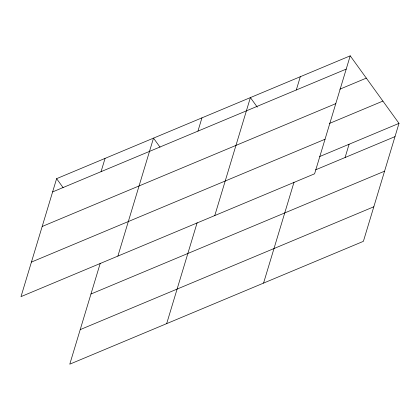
<?xml version="1.0" encoding="UTF-8"?>
<svg xmlns="http://www.w3.org/2000/svg" width="420" height="420" viewBox="0 0 420 420"><rect width="100%" height="100%" fill="white"/><g stroke="black" fill="none" stroke-linecap="round" stroke-linejoin="round"><path stroke-width="0.63" d="M350.217 55.834L56.616 178.663L21 296.63L314.601 173.796L350.217 55.834L399 123.37L363.384 241.337L69.783 364.166L100.254 263.235M101.057 171.659L105.063 158.398M117.889 256.095L153.505 138.128L160.02 147.152M197.946 131.124L201.952 117.863M166.672 323.636L197.143 222.7M214.778 215.56L250.394 97.592L257.292 107.147M296.305 89.975L300.305 76.713M263.56 283.101L294.031 182.165M345.082 157.516L349.088 144.249M52.61 191.929L346.217 69.095M339.859 89.187L366.319 78.12M42.179 226.48L335.785 103.645M329.38 123.475L382.904 101.084M31.432 262.08L325.033 139.246M319.62 156.576L399 123.37M315.614 169.843L394.994 136.631M90.962 294.016L384.562 171.187M80.215 329.616L373.816 206.782M56.616 178.663L63.131 187.688"/></g></svg>
